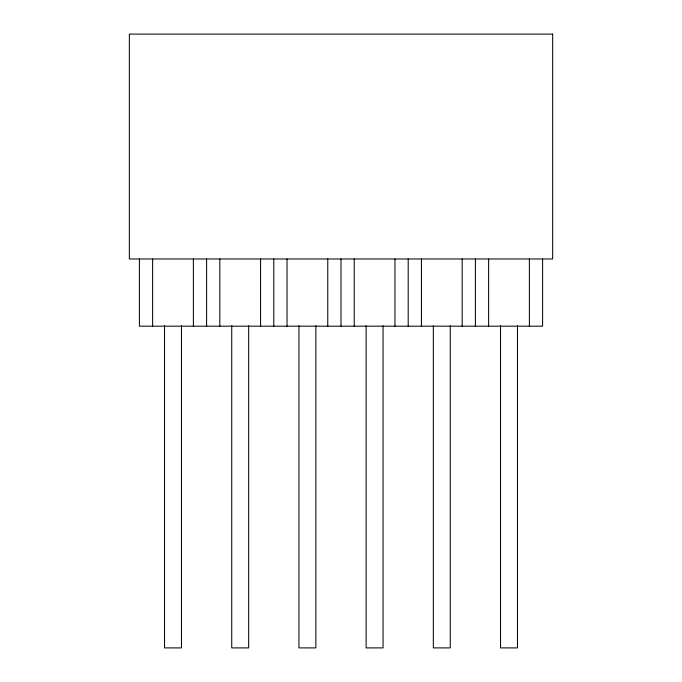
<?xml version="1.0" encoding="UTF-8"?>
<svg xmlns="http://www.w3.org/2000/svg" width="682" height="682" viewBox="0 0 682 682"><rect width="100%" height="100%" fill="white"/><g stroke="black" fill="none" stroke-linecap="round" stroke-linejoin="round"><path stroke-width="1.02" d="M542.599 258.981L542.599 326.184L139.401 326.184L139.401 258.981M529.377 258.981L529.377 326.184M517.467 325.723L517.467 647.9L500.537 647.9L500.537 325.723M488.627 258.981L488.627 326.184M475.405 258.981L475.405 326.184M462.174 258.981L462.174 326.184M450.265 325.723L450.265 647.9L433.334 647.9L433.334 325.723M421.425 258.981L421.425 326.184M408.203 258.981L408.203 326.184M394.972 258.981L394.972 326.184M383.062 325.723L383.062 647.9L366.132 647.9L366.132 325.723M354.231 258.981L354.231 326.184M341 258.981L341 326.184M327.769 258.981L327.769 326.184M315.868 325.723L315.868 647.9L298.938 647.9L298.938 325.723M287.028 258.981L287.028 326.184M273.797 258.981L273.797 326.184M260.575 258.981L260.575 326.184M248.666 325.723L248.666 647.9L231.735 647.9L231.735 325.723M219.826 258.981L219.826 326.184M206.595 258.981L206.595 326.184M193.373 258.981L193.373 326.184M181.463 325.723L181.463 647.9L164.532 647.9L164.532 325.723M152.623 258.981L152.623 326.184M552.659 34.1L129.341 34.1L129.341 258.981L552.659 258.981L552.659 34.1"/></g></svg>
